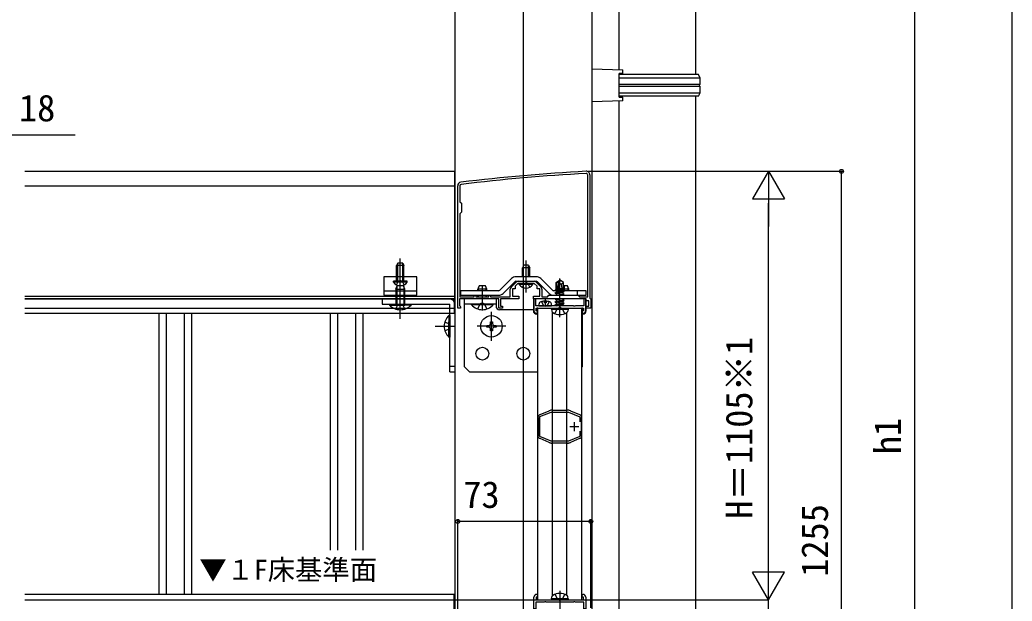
# Model space of a CAD drawing. Units: millimetres, scale not verified. Extents: x -875 to 875, y -1304 to 1297.
# Drawn here: x 331 to 875, y 33 to 352 of the extents above; entities that cross this region are included whole.
import ezdxf
from ezdxf.enums import TextEntityAlignment as Align

# ---------------------------------------------------------------- set-up
doc = ezdxf.new("R2010")
doc.units = ezdxf.units.MM
doc.header["$LTSCALE"] = 8
for name, color, linetype in [('0-2_USER1', 3, 'Continuous'), ('0-3_YKK_11', 7, 'Continuous'), ('0-4_YKK_11E', 7, 'Continuous'), ('0-5_YKK_12', 2, 'Continuous'), ('0-6_YKK_13', 4, 'Continuous'), ('0-8_YKK_D', 6, 'Continuous'), ('0-9_YKK_ZWAK', 7, 'Continuous')]:
    doc.layers.add(name, color=color, linetype=linetype)
doc.styles.add('ＭＳ ゴシック', font='')
doc.styles.get('ＭＳ ゴシック').set_extended_font_data('MS Gothic')

msp = doc.modelspace()

# ---------------------------------------------------------------- linework, layer by layer
at = {"layer": '0-3_YKK_11'}
for p, q in [((642.181, 200), (642.181, 266.8)), ((600.121, 205.236), (602.945, 208.061)), ((604.006, 208.5), (612.757, 208.5)), ((613.818, 208.061), (616.642, 205.236))]:
    msp.add_line(p, q, dxfattribs=at)
for points in [[(643.381, 266.8), (643.381, 199.3), (643.881, 198.8), (643.881, 193.8), (641.381, 193.8), (641.381, 194.8), (642.881, 194.8), (642.881, 197.8), (641.381, 197.8), (641.381, 198.8), (634.84, 198.8), (634.656, 198.92), (634.107, 198.92), (633.923, 198.8), (629.84, 198.8), (629.656, 198.92), (629.107, 198.92), (628.923, 198.8), (623.84, 198.8), (623.656, 198.92), (623.107, 198.92), (622.923, 198.8), (612.381, 198.8), (612.381, 200.3), (615.881, 200.3), (615.881, 204.3), (614.381, 204.3), (614.381, 205.8), (612.881, 207.3), (608.84, 207.3), (608.656, 207.42), (608.107, 207.42), (607.923, 207.3), (603.881, 207.3), (602.381, 205.8), (602.381, 204.3), (600.881, 204.3), (600.881, 200.3), (604.381, 200.3), (604.381, 198.8)], [(604.381, 198.8), (594.381, 198.8), (594.381, 194.8), (595.381, 194.8), (595.381, 193.8), (593.381, 193.8), (593.381, 198.8), (584.84, 198.8), (584.656, 198.92), (584.107, 198.92), (583.923, 198.8), (571.881, 198.8), (571.881, 195.092), (572.131, 194.796), (572.381, 194.5), (572.381, 193.8), (570.881, 193.8), (570.881, 260.8)], [(572.081, 260.8), (572.081, 252.1), (572.881, 251.3), (572.881, 246.3), (572.081, 245.5), (572.081, 200), (579.981, 200), (579.981, 200.8), (580.881, 200.8), (580.881, 200), (587.881, 200), (587.881, 200.8), (588.781, 200.8), (588.781, 200), (599.681, 200), (599.681, 204.176)], [(617.081, 204.176), (617.081, 200), (620.081, 200), (620.881, 200.8), (636.881, 200.8), (637.681, 200), (642.181, 200)], [(641.081, 192.3), (641.081, 198.8), (640.081, 198.8), (640.081, 195), (635.401, 195), (635.141, 194.85), (634.621, 194.85), (634.361, 195), (627.401, 195), (627.141, 194.85), (626.881, 194.7), (626.621, 194.85), (626.361, 195), (619.401, 195), (619.141, 194.85), (618.621, 194.85), (618.361, 195), (613.681, 195), (613.681, 198.8), (612.681, 198.8), (612.681, 192.3)], [(613.881, 193.8), (626.881, 193.8), (639.881, 193.8), (639.881, 192.3), (639.081, 192.3), (639.081, 191.3), (639.581, 190.8)], [(614.181, 190.8), (614.681, 191.3), (614.681, 192.3), (613.881, 192.3), (613.881, 193.8)], [(641.081, 35.297), (641.081, 28.797), (640.081, 28.797), (640.081, 32.597), (635.401, 32.597), (635.141, 32.747), (634.621, 32.747), (634.361, 32.597), (627.401, 32.597), (627.141, 32.747), (626.881, 32.897), (626.621, 32.747), (626.361, 32.597), (619.401, 32.597), (619.141, 32.747), (618.621, 32.747), (618.361, 32.597), (613.681, 32.597), (613.681, 28.797), (612.681, 28.797), (612.681, 35.297)], [(613.881, 33.797), (626.881, 33.797), (639.881, 33.797), (639.881, 35.297), (639.081, 35.297), (639.081, 36.297), (639.581, 36.797)], [(614.181, 36.797), (614.681, 36.297), (614.681, 35.297), (613.881, 35.297), (613.881, 33.797)]]:
    msp.add_lwpolyline(points, dxfattribs=at)
for centre, radius, start, end in [((694.162, -729.799), 999.996, 93.03159, 96.98007), ((694.162, -729.799), 998.796, 93.03159, 96.98007), ((641.381, 266.8), 2, 359.99999, 93.0316), ((641.381, 266.8), 0.8, 359.99999, 93.03161), ((572.881, 260.8), 2, 96.98007, 179.99999), ((572.881, 260.8), 0.8, 96.98007, 179.99999), ((604.006, 207), 1.5, 90.00002, 135.00001), ((612.757, 207), 1.5, 44.99999, 89.99998), ((601.181, 204.176), 1.5, 134.99999, 179.99998), ((615.581, 204.176), 1.5, 0.00002, 45.00001), ((614.181, 192.3), 1.5, 180.00001, 269.99999), ((639.581, 192.3), 1.5, 270.00001, 359.99999), ((614.181, 35.297), 1.5, 90.00001, 179.99999), ((639.581, 35.297), 1.5, 0.00001, 89.99999)]:
    msp.add_arc(centre, radius, start, end, dxfattribs=at)
at = {"layer": '0-4_YKK_11E'}
for p, q in [((634.888, 126.3), (634.888, 131.3)), ((632.388, 128.8), (637.388, 128.8))]:
    msp.add_line(p, q, dxfattribs=at)
for points in [[(621.589, 137.683), (621.112, 137.483), (621.009, 137.385), (620.907, 137.288), (615.963, 135.209), (615.826, 135.203), (615.671, 135.188)], [(637.888, 126.21), (637.888, 123.398), (631.706, 120.8), (622.07, 120.8), (615.988, 123.356), (615.988, 134.244), (622.069, 136.8), (631.706, 136.8), (637.888, 134.202), (637.888, 131.39)], [(631.606, 137.8), (631.088, 137.8), (630.956, 137.75), (630.823, 137.7), (622.952, 137.7), (622.82, 137.75), (622.688, 137.8), (622.17, 137.8)], [(638.105, 135.188), (637.95, 135.203), (637.813, 135.209), (632.869, 137.288), (632.766, 137.385), (632.664, 137.483), (632.187, 137.683)], [(614.895, 134.02), (614.941, 133.871), (614.988, 133.743)], [(614.988, 133.743), (614.988, 123.857), (614.941, 123.729), (614.895, 123.58)], [(638.88, 123.58), (638.835, 123.729), (638.788, 123.857), (638.788, 133.743), (638.835, 133.871), (638.88, 134.02)], [(615.671, 122.412), (615.826, 122.397), (615.963, 122.391), (620.907, 120.312), (621.009, 120.215), (621.112, 120.117), (621.589, 119.917)], [(622.17, 119.8), (622.688, 119.8), (622.82, 119.85), (622.952, 119.9), (630.823, 119.9), (630.956, 119.85), (631.088, 119.8), (631.606, 119.8)], [(632.187, 119.917), (632.664, 120.117), (632.766, 120.215), (632.869, 120.312), (637.813, 122.391), (637.95, 122.397), (638.105, 122.412)]]:
    msp.add_lwpolyline(points, dxfattribs=at)
for centre, start, end in [((622.17, 136.3), 89.99994, 112.78745), ((631.606, 136.3), 67.21227, 90), ((616.388, 133.87), 118.55562, 174.26075), ((637.388, 133.87), 5.73917, 61.44408), ((616.388, 123.73), 185.73921, 241.44435), ((622.17, 121.3), 247.21229, 270.00002), ((631.606, 121.3), 269.99992, 292.78766), ((637.388, 123.73), 298.55653, 354.26086)]:
    msp.add_arc(centre, 1.5, start, end, dxfattribs=at)
at = {"layer": '0-5_YKK_12'}
for p, q in [((606.881, -316.2), (606.881, 987.042)), ((569.381, 443.783), (569.381, 22.8)), ((644.381, 437.221), (644.381, -316.2)), ((333.381, 268.8), (569.381, 268.8)), ((333.381, 260.8), (569.381, 260.8)), ((333.381, 200.3), (569.381, 200.3)), ((333.381, 198.8), (569.381, 198.8)), ((568.881, 198.8), (333.381, 198.8)), ((568.881, 190.8), (333.381, 190.8)), ((406.881, 190.8), (406.881, 36.8)), ((410.939, 190.8), (410.939, 36.8)), ((420.824, 190.8), (420.824, 36.8)), ((424.882, 190.8), (424.882, 36.8)), ((500.881, 190.8), (500.881, 61.08)), ((504.939, 190.8), (504.939, 61.08)), ((514.824, 190.8), (514.824, 61.08)), ((518.882, 190.8), (518.882, 61.08)), ((614.881, 33.797), (614.881, 193.8)), ((614.881, 193.8), (638.881, 193.8)), ((622.846, 36.164), (622.846, 191.433)), ((630.717, 36.298), (630.717, 191.3)), ((638.881, 33.797), (638.881, 193.8)), ((568.881, 36.8), (333.381, 36.8)), ((333.381, 33.8), (741.381, 33.8)), ((568.881, 28.8), (568.881, 36.8)), ((614.881, 33.797), (638.881, 33.797))]:
    msp.add_line(p, q, dxfattribs=at)
for points in [[(333.381, 193.8), (569.381, 193.8), (569.381, 268.8)], [(568.881, 198.8), (568.881, 193.8), (568.881, 190.8)]]:
    msp.add_lwpolyline(points, dxfattribs=at)
at = {"layer": '0-6_YKK_13'}
for p, q in [((659.381, 324.465), (659.381, 411.77)), ((701.381, 411.77), (701.381, 321.906)), ((644.381, 324.906), (644.381, 306.906)), ((644.381, 324.906), (661.381, 324.406)), ((661.381, 322.406), (659.381, 322.406)), ((659.381, 309.406), (659.381, 322.406)), ((659.381, 309.906), (659.381, 321.906)), ((702.881, 321.906), (659.381, 321.906)), ((661.381, 322.406), (661.381, 324.406)), ((703.881, 319.906), (702.881, 321.906)), ((661.614, 319.906), (659.381, 319.906)), ((661.614, 316.406), (659.381, 316.406)), ((664.926, 319.906), (661.614, 319.906)), ((703.881, 319.906), (664.926, 319.906)), ((664.93, 316.405), (664.926, 316.405)), ((703.881, 316.393), (703.881, 319.906)), ((659.381, 315.406), (661.614, 315.406)), ((659.381, 311.906), (661.614, 311.906)), ((661.614, 315.406), (661.673, 315.406)), ((661.614, 311.906), (664.926, 311.906)), ((664.926, 315.408), (664.93, 315.408)), ((664.926, 311.906), (703.881, 311.906)), ((702.881, 309.906), (703.881, 311.906)), ((703.881, 311.906), (703.881, 315.419)), ((661.381, 307.406), (644.381, 306.906)), ((702.881, 309.906), (659.381, 309.906)), ((659.381, 309.406), (661.381, 309.406)), ((659.381, -185.535), (659.381, 307.347)), ((661.381, 307.406), (661.381, 309.406)), ((701.381, 309.906), (701.381, -188.094)), ((538.081, 218.5), (537.381, 217.1)), ((538.036, 208.5), (538.036, 218.409)), ((540.681, 218.5), (538.081, 218.5)), ((539.381, 203.5), (539.381, 221)), ((540.681, 218.5), (541.381, 217.1)), ((540.727, 208.5), (540.727, 218.409)), ((608.381, 202.3), (608.381, 219.8)), ((537.381, 208.5), (537.381, 217.1)), ((607.081, 217.3), (606.381, 215.9)), ((606.381, 211), (606.381, 215.9)), ((607.036, 211), (607.036, 217.209)), ((609.681, 217.3), (607.081, 217.3)), ((609.681, 217.3), (610.381, 215.9)), ((609.727, 211), (609.727, 217.209)), ((543.131, 208.5), (535.631, 208.5)), ((539.381, 187.9), (539.381, 210.9)), ((543.131, 207.991), (543.131, 208.5)), ((593.974, 203.593), (600.356, 209.975)), ((602.124, 208.207), (595.742, 201.825)), ((613.932, 211), (602.831, 211)), ((602.831, 208.5), (613.932, 208.5)), ((612.131, 207.3), (604.631, 207.3)), ((612.131, 206.791), (612.131, 207.3)), ((621.021, 201.825), (614.639, 208.207)), ((622.789, 203.593), (616.407, 209.975)), ((624.88, 207.871), (626.705, 209.102)), ((624.88, 204.018), (624.88, 207.871)), ((624.88, 207.871), (625.234, 207.683)), ((625.3, 202.499), (626.705, 208.676)), ((625.811, 202.62), (626.881, 207.329)), ((627.058, 209.102), (626.705, 209.102)), ((626.705, 208.676), (626.705, 209.102)), ((626.881, 188.856), (626.881, 209.929)), ((626.881, 207.329), (626.881, 209.102)), ((626.881, 207.329), (627.058, 209.102)), ((628.882, 207.871), (627.058, 209.102)), ((627.705, 206.865), (628.882, 207.871)), ((628.882, 204.428), (628.882, 207.871)), ((530.381, 203.3), (548.381, 203.3)), ((536.881, 204.2), (537.681, 205.9)), ((536.881, 204.2), (536.881, 195.9)), ((536.881, 204.2), (541.881, 204.2)), ((537.536, 205.59), (537.536, 195.9)), ((541.081, 205.9), (537.681, 205.9)), ((541.881, 204.2), (541.081, 205.9)), ((541.227, 205.59), (541.227, 195.9)), ((541.881, 195.9), (541.881, 204.2)), ((593.267, 203.3), (572.381, 203.3)), ((582.681, 205.9), (581.881, 204.2)), ((581.881, 203.3), (581.881, 204.2)), ((586.881, 204.2), (581.881, 204.2)), ((582.314, 203.3), (582.314, 205.12)), ((586.081, 205.9), (582.681, 205.9)), ((584.381, 192.4), (584.381, 206.4)), ((586.881, 204.2), (586.081, 205.9)), ((586.448, 203.3), (586.448, 205.12)), ((586.881, 203.3), (586.881, 204.2)), ((624.41, 202.098), (629.353, 202.922)), ((629.353, 202.804), (624.41, 201.98)), ((624.41, 201.98), (624.41, 202.098)), ((624.41, 201.98), (625.057, 201.607)), ((624.527, 203.814), (625.234, 203.951)), ((624.527, 203.56), (624.527, 203.814)), ((624.527, 203.56), (625.234, 203.677)), ((624.527, 203.56), (625.057, 203.255)), ((624.88, 204.511), (625.234, 204.511)), ((625.057, 203.255), (625.237, 203.295)), ((625.057, 202.472), (625.057, 203.255)), ((625.057, 201.607), (628.706, 202.431)), ((625.057, 200.824), (625.057, 201.607)), ((625.816, 202.643), (628.706, 203.296)), ((626.004, 203.468), (628.706, 204.079)), ((626.083, 203.817), (629.118, 204.316)), ((626.154, 204.13), (628.115, 204.511)), ((626.241, 204.511), (628.882, 204.511)), ((629.118, 204.316), (628.706, 204.079)), ((628.706, 203.296), (628.706, 204.079)), ((629.353, 202.922), (628.706, 203.296)), ((629.353, 202.804), (628.706, 202.431)), ((628.706, 201.648), (628.706, 202.431)), ((629.353, 201.274), (628.706, 201.648)), ((631.081, 205.903), (628.882, 205.903)), ((628.882, 204.428), (629.118, 204.316)), ((631.881, 204.203), (628.882, 204.203)), ((629.353, 202.804), (629.353, 202.922)), ((629.381, 203.3), (629.381, 206.403)), ((631.881, 204.203), (631.081, 205.903)), ((631.448, 203.303), (631.448, 205.123)), ((631.881, 203.3), (631.881, 204.203)), ((636.381, 203.3), (636.381, 200.8)), ((529.381, 198.8), (529.381, 195.9)), ((566.381, 198.8), (529.381, 198.8)), ((581.881, 200), (581.881, 200.8)), ((581.881, 193.317), (583.236, 196.035)), ((582.314, 200), (582.314, 200.8)), ((584.381, 196.644), (583.236, 196.035)), ((584.381, 196.644), (585.526, 196.035)), ((586.881, 193.317), (585.526, 196.035)), ((586.448, 200), (586.448, 200.8)), ((586.881, 200), (586.881, 200.8)), ((591.881, 198.8), (591.881, 194.8)), ((615.388, 195), (615.486, 196.119)), ((618.463, 196.7), (618.463, 197.59)), ((619.313, 196.7), (618.463, 196.7)), ((618.888, 198.583), (618.888, 194.827)), ((619.313, 197.59), (619.313, 196.7)), ((622.388, 195), (622.29, 196.119)), ((623.496, 200.8), (641.381, 200.8)), ((624.41, 198.685), (624.41, 198.802)), ((625.101, 198.8), (624.41, 198.685)), ((624.41, 198.685), (625.057, 198.311)), ((624.41, 197.155), (629.353, 197.979)), ((629.353, 197.861), (624.41, 197.037)), ((624.41, 197.037), (624.41, 197.155)), ((624.41, 197.037), (625.057, 196.663)), ((624.41, 195.507), (629.353, 196.331)), ((629.353, 196.213), (624.41, 195.389)), ((625.057, 198.311), (627.223, 198.8)), ((625.057, 197.528), (625.057, 198.311)), ((625.057, 196.663), (628.706, 197.487)), ((625.057, 195.88), (628.706, 196.704)), ((625.057, 195.88), (625.057, 196.663)), ((626.508, 200.8), (629.353, 201.274)), ((629.353, 201.157), (627.214, 200.8)), ((629.353, 201.157), (628.706, 200.783)), ((628.706, 198.352), (628.706, 198.8)), ((629.353, 197.979), (628.706, 198.352)), ((629.353, 197.861), (628.706, 197.487)), ((628.706, 196.704), (628.706, 197.487)), ((629.353, 196.331), (628.706, 196.704)), ((629.353, 196.213), (628.706, 195.839)), ((629.353, 201.157), (629.353, 201.274)), ((629.353, 197.861), (629.353, 197.979)), ((629.353, 196.213), (629.353, 196.331)), ((529.381, 195.9), (566.481, 195.9)), ((533.481, 195.9), (545.281, 195.9)), ((533.481, 195.9), (533.481, 195.391)), ((533.481, 195.391), (541.881, 195.391)), ((536.881, 193.289), (538.155, 195.9)), ((545.281, 195.391), (536.881, 195.391)), ((541.881, 193.289), (540.608, 195.9)), ((545.281, 195.9), (545.281, 195.391)), ((566.481, 195.8), (566.481, 195.9)), ((566.481, 158.8), (566.481, 195.8)), ((569.381, 195.8), (569.381, 158.8)), ((591.881, 195.9), (574.381, 195.9)), ((578.481, 195.9), (590.281, 195.9)), ((578.481, 195.652), (578.481, 195.9)), ((590.281, 195.652), (578.481, 195.652)), ((589.381, 175.9), (589.381, 191.7)), ((590.281, 195.652), (590.281, 195.9)), ((612.381, 192.8), (593.881, 192.8)), ((614.631, 192.3), (614.631, 192.5)), ((614.881, 192.5), (614.631, 192.5)), ((614.631, 192.3), (614.881, 192.3)), ((615.388, 195), (622.388, 195)), ((622.277, 193.211), (622.381, 193.8)), ((622.277, 193.211), (622.479, 192.064)), ((622.277, 193.211), (631.486, 193.211)), ((622.381, 193.8), (631.382, 193.8)), ((624.41, 195.507), (625.057, 195.88)), ((624.41, 195.389), (624.41, 195.507)), ((624.41, 195.389), (625.057, 195.015)), ((625.057, 195.015), (628.706, 195.839)), ((625.057, 195), (625.057, 195.015)), ((628.706, 195.057), (628.518, 195)), ((628.706, 195.057), (628.706, 195.839)), ((628.804, 195), (628.706, 195.057)), ((631.486, 193.211), (631.284, 192.064)), ((631.486, 193.211), (631.382, 193.8)), ((639.131, 192.5), (638.881, 192.5)), ((563.87, 186.3), (566.481, 185.026)), ((565.973, 189.7), (565.973, 181.3)), ((566.481, 189.7), (565.973, 189.7)), ((565.973, 177.9), (565.973, 186.3)), ((566.481, 189.7), (566.481, 177.9)), ((614.881, 190.5), (614.181, 190.5)), ((639.581, 190.5), (638.881, 190.5)), ((639.381, 161.8), (639.381, 190.5)), ((558.481, 183.8), (569.381, 183.8)), ((563.87, 181.3), (566.481, 182.574)), ((597.281, 183.8), (581.481, 183.8)), ((587.881, 183.3), (586.881, 183.3)), ((566.481, 177.9), (565.973, 177.9)), ((569.381, 161.8), (566.481, 161.8)), ((566.481, 158.8), (569.381, 158.8)), ((577.381, 158.8), (574.381, 161.8)), ((577.381, 158.8), (614.881, 158.8)), ((639.381, 161.8), (638.881, 161.3)), ((626.881, 38.741), (626.881, 28.497)), ((622.277, 34.386), (622.479, 35.533)), ((631.486, 34.386), (622.277, 34.386)), ((622.277, 34.386), (622.381, 33.797)), ((631.382, 33.797), (622.381, 33.797)), ((631.486, 34.386), (631.284, 35.533)), ((631.486, 34.386), (631.382, 33.797))]:
    msp.add_line(p, q, dxfattribs=at)
for points in [[(664.926, 316.405), (664.359, 316.405), (663.738, 316.406), (663.078, 316.406), (662.385, 316.406), (661.673, 316.406), (661.614, 316.406)], [(670.285, 316.398), (668.858, 316.4), (667.484, 316.402), (666.82, 316.403), (666.175, 316.403), (664.93, 316.405)], [(703.881, 316.39), (703.784, 316.388), (703.664, 316.387), (703.518, 316.386), (703.343, 316.385), (703.141, 316.383), (702.912, 316.382), (702.657, 316.381), (702.376, 316.38), (702.069, 316.379), (701.737, 316.378), (701.379, 316.377), (700.997, 316.376), (700.591, 316.375), (700.162, 316.374), (699.709, 316.373), (699.234, 316.372), (698.736, 316.372), (698.217, 316.371), (697.677, 316.37), (697.117, 316.37), (696.538, 316.37), (695.94, 316.37), (695.323, 316.369), (694.689, 316.369), (694.038, 316.369), (693.371, 316.369), (691.993, 316.37), (690.56, 316.371), (689.081, 316.372), (687.56, 316.373), (686.007, 316.375), (684.428, 316.377), (682.83, 316.379), (679.608, 316.384), (676.404, 316.389), (674.827, 316.392), (673.277, 316.394), (671.76, 316.396), (670.285, 316.398)], [(661.673, 315.406), (662.384, 315.406), (663.078, 315.406), (663.738, 315.407), (664.358, 315.407), (664.926, 315.408)], [(664.998, 315.408), (665.611, 315.408), (666.24, 315.409), (666.889, 315.41), (667.554, 315.41), (668.233, 315.411), (668.926, 315.412), (670.353, 315.414), (671.827, 315.416), (673.342, 315.418), (674.891, 315.421), (676.465, 315.423), (679.663, 315.428), (682.877, 315.433), (684.471, 315.435), (686.047, 315.437), (687.596, 315.439), (689.112, 315.44), (690.587, 315.442), (692.016, 315.442), (692.71, 315.443), (693.39, 315.443), (694.055, 315.443), (694.704, 315.443), (695.337, 315.443), (695.952, 315.443), (696.549, 315.443), (697.127, 315.442), (697.685, 315.442), (698.224, 315.441), (698.741, 315.441), (699.238, 315.44), (699.712, 315.439), (700.163, 315.439), (700.592, 315.438), (700.997, 315.437), (701.378, 315.436), (701.735, 315.435), (702.067, 315.434), (702.373, 315.432)], [(702.373, 315.432), (702.654, 315.431), (702.909, 315.43), (703.137, 315.429), (703.339, 315.428), (703.514, 315.426), (703.662, 315.425), (703.784, 315.424), (703.881, 315.423)], [(541.381, 208.5), (541.381, 217.1), (537.381, 217.1)], [(610.381, 211), (610.381, 215.9), (606.381, 215.9)], [(543.131, 207.991), (535.631, 207.991), (535.631, 208.5)], [(537.331, 206.491), (538.236, 208.346), (539.381, 208.955)], [(541.431, 206.491), (540.526, 208.346), (539.381, 208.955)], [(612.131, 206.791), (604.631, 206.791), (604.631, 207.3)], [(606.331, 205.291), (607.236, 207.146), (608.381, 207.755)], [(610.431, 205.291), (609.526, 207.146), (608.381, 207.755)], [(625.234, 202.685), (625.234, 207.683), (626.705, 208.676)], [(626.881, 207.455), (627.705, 206.865), (627.941, 204.511)], [(572.381, 203.3), (572.381, 200.8), (593.267, 200.8)], [(641.381, 200.8), (641.381, 203.3), (623.496, 203.3)], [(624.41, 202.098), (625.057, 202.472), (625.283, 202.523)], [(624.527, 203.814), (625.057, 204.12), (625.234, 204.16)], [(625.015, 200.8), (625.057, 200.824), (628.706, 201.648)], [(591.881, 198.8), (574.381, 198.8), (574.381, 161.8)], [(641.381, 192.3), (641.381, 198.8), (612.381, 198.8), (612.381, 192.3)], [(616.788, 197.352), (617.743, 195.436), (618.888, 194.827)], [(620.988, 197.352), (620.033, 195.436), (618.888, 194.827)], [(624.41, 197.155), (625.057, 197.528), (628.706, 198.352)], [(624.174, 190.764), (625.534, 193.491), (626.881, 194.207)], [(629.589, 190.764), (628.229, 193.491), (626.881, 194.207)], [(638.881, 192.3), (639.131, 192.3), (639.131, 192.5)], [(588.881, 185.3), (588.881, 186.3), (589.881, 186.3), (589.881, 185.3)], [(586.881, 183.3), (586.881, 184.3), (587.881, 184.3)], [(589.881, 182.3), (589.881, 181.3), (588.881, 181.3), (588.881, 182.3)], [(590.881, 184.3), (591.881, 184.3), (591.881, 183.3), (590.881, 183.3)], [(624.174, 36.833), (625.534, 34.107), (626.881, 33.39)], [(629.589, 36.833), (628.229, 34.107), (626.881, 33.39)]]:
    msp.add_lwpolyline(points, dxfattribs=at)
msp.add_lwpolyline([(548.381, 211), (530.381, 211), (530.381, 200.8), (548.381, 200.8)], close=True, dxfattribs=at)
for centre, radius in [((589.381, 183.8), 5.9), ((584.381, 168.8), 3.5), ((606.881, 168.8), 3.5)]:
    msp.add_circle(centre, radius, dxfattribs=at)
for centre, radius, start, end in [((703.881, 315.906), 0.5, 105.48725, 254.50371), ((539.381, 210.527), 4.527, 214.06671, 325.93329), ((602.831, 207.5), 3.5, 90, 135), ((602.831, 207.5), 1, 90, 135), ((613.932, 207.5), 3.5, 45, 90), ((613.932, 207.5), 1, 45, 90), ((593.267, 204.3), 1, 270, 315), ((593.267, 204.3), 3.5, 270, 315), ((608.381, 209.327), 4.527, 214.06671, 325.93329), ((623.496, 204.3), 3.5, 225, 270), ((623.496, 204.3), 1, 225, 270), ((625.526, 202.685), 0.292, 180, 347.19096), ((566.381, 195.8), 3, 0, 90), ((616.781, 196.006), 1.3, 105.88085, 175), ((618.888, 188.6), 9, 92.70664, 105.88085), ((618.888, 188.6), 9, 74.11915, 87.29336), ((620.995, 196.006), 1.3, 5, 74.11915), ((539.381, 201.132), 8.232, 224.2189, 315.7811), ((584.381, 200.6), 7.7, 219.98312, 320.01688), ((593.881, 194.8), 2, 180, 270), ((614.181, 192.3), 1.8, 180, 270), ((614.631, 193.05), 0.75, 70.52791, 270), ((614.631, 193.05), 0.55, 62.96306, 270), ((623.523, 192.248), 1.059, 190, 239.36409), ((626.881, 197.92), 7.651, 239.36409, 300.63591), ((630.24, 192.248), 1.059, 300.63591, 350), ((639.131, 193.05), 0.75, 270, 109.47258), ((639.131, 193.05), 0.55, 270, 117.03765), ((639.581, 192.3), 1.8, 270, 0), ((571.714, 183.8), 8.232, 134.2189, 225.7811), ((587.881, 185.3), 1, 270, 0), ((590.881, 185.3), 1, 180, 270), ((587.881, 182.3), 1, 0, 90), ((590.881, 182.3), 1, 90, 180), ((623.523, 35.349), 1.059, 120.63591, 170), ((626.881, 29.678), 7.651, 59.36409, 120.63591), ((630.24, 35.349), 1.059, 10, 59.36409)]:
    msp.add_arc(centre, radius, start, end, dxfattribs=at)
at = {"layer": '0-8_YKK_D'}
for p, q in [((821.381, 551.3), (821.381, -298.7)), ((642.381, 268.797), (742.381, 268.797)), ((642.381, 268.797), (782.381, 268.797)), ((741.381, 268.797), (732.631, 253.642)), ((741.381, 268.797), (750.131, 253.642)), ((741.381, 268.797), (741.381, 238.486)), ((781.381, -116.2), (781.381, 268.797)), ((732.631, 253.642), (750.131, 253.642)), ((741.381, 51.3), (741.381, 251.297)), ((570.881, 28.8), (570.881, 77.797)), ((643.881, 76.797), (570.881, 76.797)), ((643.881, 29.5), (643.881, 77.797)), ((741.381, 33.8), (741.381, 64.111)), ((741.381, 33.8), (732.631, 48.955)), ((750.131, 48.955), (732.631, 48.955)), ((741.381, 33.8), (750.131, 48.955)), ((741.381, 33.8), (741.381, 38.1)), ((741.381, 28.8), (741.381, 33.8)), ((741.381, 28.8), (741.381, 33.8))]:
    msp.add_line(p, q, dxfattribs=at)
msp.add_lwpolyline([(296.881, 288.797), (314.881, 288.797), (360.944, 288.797)], dxfattribs=at)
for centre in [(781.381, 268.797), (570.881, 76.797), (643.881, 76.797)]:
    msp.add_circle(centre, 1.075, dxfattribs=at)
at = {"layer": '0-9_YKK_ZWAK'}
msp.add_lwpolyline([(-875, -1304.2), (875, -1304.2), (875, 1245.8)], dxfattribs=at)

# ---------------------------------------------------------------- texts
at = {"layer": '0-2_USER1', "style": 'ＭＳ ゴシック'}
msp.add_text('▼１F床基準面', height=11, dxfattribs=at).set_placement((429.137, 41.483), align=Align.BOTTOM_LEFT)
at = {"layer": '0-8_YKK_D', "style": 'ＭＳ ゴシック'}
for s, p in [('18', (330.217, 291.797)), ('73', (573.924, 79.797))]:
    msp.add_text(s, height=14.66, dxfattribs=at).set_placement(p, align=Align.BOTTOM_LEFT)
for s, p in [('H＝1105※1', (736.904, 78.23)), ('h1', (818.381, 113.63)), ('1255', (778.381, 46.412))]:
    msp.add_text(s, height=14.66, rotation=90, dxfattribs=at).set_placement(p, align=Align.BOTTOM_LEFT)

doc.saveas('drawing.dxf')
